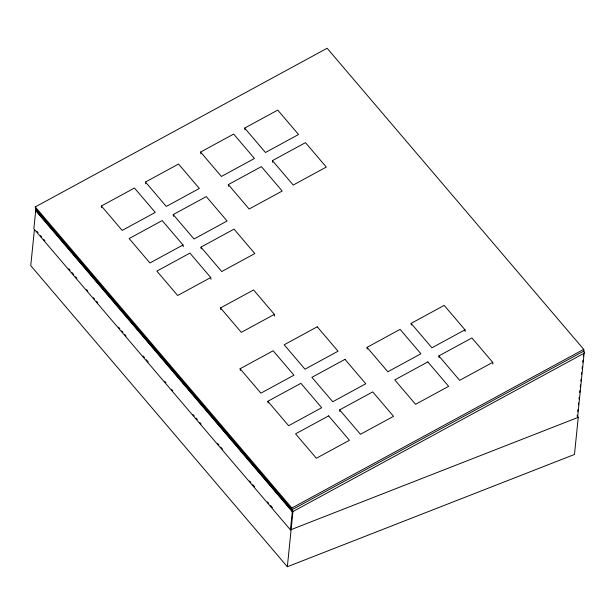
<?xml version="1.0" encoding="UTF-8"?>
<svg xmlns="http://www.w3.org/2000/svg" width="615" height="615" viewBox="0 0 615 615"><rect width="100%" height="100%" fill="white"/><g stroke="black" fill="none" stroke-linecap="round" stroke-linejoin="round"><path stroke-width="0.92" d="M34.425 229.495L30.75 265.649L287.343 566.738L574.479 454.462L578.246 417.347L577.001 415.886M290.449 529.884L292.34 511.334L35.739 210.245L33.856 228.803L290.449 529.884L578.246 417.347M287.343 566.738L293.001 511.073L292.34 511.334M577.362 415.225L577.585 417.608L584.181 352.664M577.746 411.443L577.939 409.544M578.415 404.816L578.607 402.917M578.992 399.135L579.184 397.236M579.668 392.508L579.86 390.61M580.245 386.827L580.437 384.936M580.821 381.146L581.014 379.255M581.498 374.52L581.69 372.629M582.074 368.839L582.267 366.947M582.743 362.212L582.935 360.321M583.32 356.531L583.512 354.64M35.278 206.924L327.118 48.262L583.72 349.351L584.25 353.164L292.409 511.834L35.808 210.745L35.278 206.924L291.871 508.013L292.409 511.834M101.383 205.994L134.454 188.021L155.257 212.429L122.185 230.41L101.383 205.994L101.629 207.739M145.478 182.025L178.542 164.051L199.345 188.459L166.281 206.44L145.478 182.025L145.717 183.77M200.59 152.051L233.654 134.07L254.456 158.486L221.392 176.467L200.59 152.051L200.828 153.796M244.678 128.081L277.749 110.1L298.552 134.516L265.48 152.497L244.678 128.081L244.924 129.827M173.215 214.574L206.286 196.6L227.089 221.008L194.017 238.989L173.215 214.574L173.461 216.319M228.326 184.6L261.398 166.627L282.2 191.034L249.129 209.015L228.326 184.6L228.572 186.345M272.414 160.63L305.486 142.649L326.288 167.065L293.224 185.046L272.414 160.63L272.66 162.375M183.001 244.978L149.929 262.959L129.127 238.551L162.191 220.57L183.001 244.978L183.239 246.723M200.951 247.122L234.023 229.149L254.825 253.557L221.761 271.538L200.951 247.122L201.197 248.867M210.737 277.534L177.666 295.507L156.863 271.1L189.935 253.119L210.737 277.534L210.983 279.272M220.762 309.676L220.516 307.938L253.588 289.957L274.39 314.373L274.636 316.11M274.39 314.373L241.326 332.346L220.516 307.938M240.081 368.746L273.152 350.765L293.955 375.181L260.891 393.162L240.081 368.746L240.327 370.491M267.825 401.295L300.889 383.322L321.699 407.73L288.627 425.711L267.825 401.295L268.071 403.04M367.024 347.352L400.096 329.371L420.898 353.786L387.834 371.768L367.024 347.352L367.27 349.097M411.358 325.12L411.12 323.382L444.184 305.401L464.994 329.817L465.232 331.554M464.994 329.817L431.922 347.79L411.12 323.382M339.657 409.874L372.721 391.893L393.531 416.309L360.459 434.29L339.657 409.874L339.895 411.62M439.102 357.669L438.856 355.931L471.928 337.95L492.73 362.366L492.976 364.103M492.73 362.366L459.666 380.339L438.856 355.931M291.871 508.013L583.72 349.351M583.95 351.004L292.102 509.674L35.509 208.585M292.54 511.042L292.955 511.534M36.8 231.217L38.045 232.678M40.536 235.599L41.782 237.059M43.65 239.25L44.895 240.711M68.772 268.732L70.018 270.2M71.886 272.391L73.754 274.582M75.622 276.773L76.867 278.234M86.584 289.634L87.83 291.095M93.434 297.668L94.679 299.128M96.54 301.319L97.785 302.78M118.595 327.195L119.84 328.664M121.709 330.855L122.962 332.315M124.83 334.506L126.075 335.967M143.218 356.085L144.456 357.546M146.324 359.737L148.192 361.928M164.689 381.277L165.935 382.738M171.539 389.318L172.784 390.779M193.002 414.502L194.24 415.963M196.108 418.154L197.354 419.615M199.844 422.528L201.09 423.989M217.625 443.392L218.871 444.86M220.739 447.051L222.607 449.242M249.629 480.945L250.874 482.406M252.742 484.597L254.602 486.788M267.448 501.855L268.694 503.324M270.562 505.515L272.43 507.706M290.695 529.138L291.118 529.63M317.24 326.796L284.176 344.777L304.979 369.185L338.05 351.211L317.24 326.796M344.984 359.345L311.913 377.326L332.723 401.741L365.787 383.76L344.984 359.345M328.633 415.871L295.561 433.844L316.371 458.26L349.435 440.279L328.633 415.871M427.832 361.92L394.769 379.901L415.571 404.316L448.643 386.335L427.832 361.92"/></g></svg>
